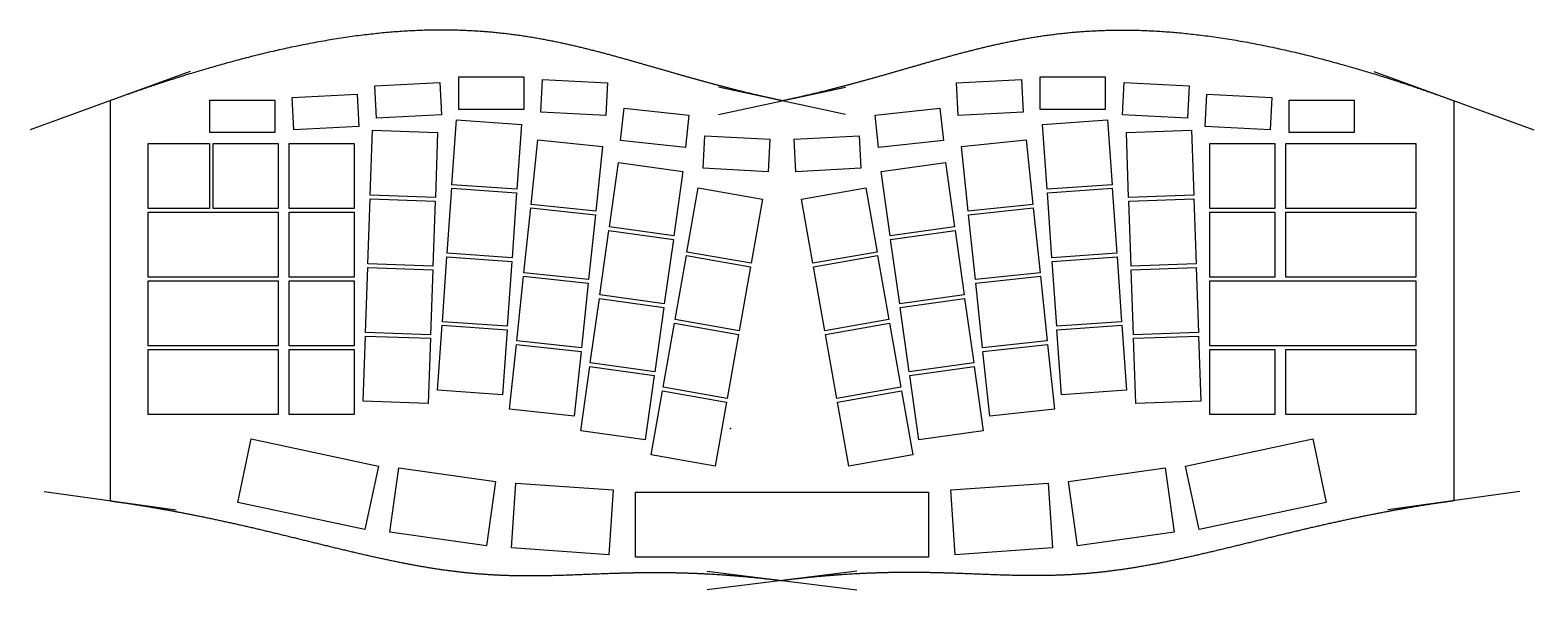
# Model space of a CAD drawing. Header units: millimetres. Extents: x -194 to 222, y -45 to 110.
import ezdxf

# ---------------------------------------------------------------- set-up
doc = ezdxf.new("R2010")
doc.units = ezdxf.units.MM
doc.header["$MEASUREMENT"] = 0
doc.layers.add('Main Design v6_base', color=7, linetype='Continuous')
doc.layers.add('Main Design v6_keyboard', color=7, linetype='Continuous')

msp = doc.modelspace()

# ---------------------------------------------------------------- linework, layer by layer
at = {"layer": 'Main Design v6_base'}
for p, q in [((-149.47, 98.76), (-193.75, 82.6)), ((177.97, 98.76), (222.25, 82.6)), ((-3.34, 86.91), (31.84, 94.46)), ((31.84, 86.91), (-3.34, 94.46)), ((-171.61, 90.68), (-171.61, -20)), ((200.11, 90.68), (200.11, -20)), ((-161.1, 60.86), (-161.1, 78.86)), ((189.6, 78.86), (189.6, 60.86)), ((-189.86, -17.47), (-153.36, -22.53)), ((218.36, -17.47), (181.86, -22.53)), ((34.93, -39.48), (-6.43, -44.65)), ((-6.43, -39.48), (34.93, -44.65))]:
    msp.add_line(p, q, dxfattribs=at)
for points in [[(14.25, 90.68), (12.52, 91.05), (9.04, 91.82), (3.76, 93.06), (-3.43, 94.88), (-12.65, 97.43), (-22.15, 100.19), (-32, 103.04), (-42.32, 105.76), (-53.23, 108.08), (-64.87, 109.74), (-77.36, 110.48), (-90.76, 110.14), (-105.1, 108.63), (-120.35, 105.94), (-136.5, 102.08), (-150.12, 98.08), (-160.72, 94.58), (-167.95, 92.02), (-171.61, 90.68)], [(14.25, 90.68), (15.98, 91.05), (19.46, 91.82), (24.74, 93.06), (31.93, 94.88), (41.15, 97.43), (50.65, 100.19), (60.5, 103.04), (70.82, 105.76), (81.73, 108.08), (93.37, 109.74), (105.86, 110.48), (119.26, 110.14), (133.6, 108.63), (148.85, 105.94), (165, 102.08), (178.62, 98.08), (189.22, 94.58), (196.45, 92.02), (200.11, 90.68)], [(-171.61, -20), (-169.75, -20.26), (-166.04, -20.8), (-160.41, -21.68), (-152.84, -23.02), (-143.23, -24.94), (-133.5, -27.1), (-123.67, -29.45), (-113.79, -31.9), (-103.93, -34.31), (-94.18, -36.52), (-84.63, -38.37), (-75.35, -39.73), (-66.36, -40.52), (-57.63, -40.79), (-49.08, -40.67), (-40.58, -40.34), (-32.03, -39.98), (-23.31, -39.77), (-14.35, -39.82), (-5.13, -40.19), (2.48, -40.77), (8.31, -41.35), (12.26, -41.82), (14.25, -42.07)], [(200.11, -20), (198.25, -20.26), (194.54, -20.8), (188.91, -21.68), (181.34, -23.02), (171.73, -24.94), (162, -27.1), (152.17, -29.45), (142.29, -31.9), (132.43, -34.31), (122.68, -36.52), (113.13, -38.37), (103.85, -39.73), (94.86, -40.52), (86.13, -40.79), (77.58, -40.67), (69.08, -40.34), (60.53, -39.98), (51.81, -39.77), (42.85, -39.82), (33.63, -40.19), (26.02, -40.77), (20.19, -41.35), (16.24, -41.82), (14.25, -42.07)]]:
    msp.add_open_spline(points, degree=5, dxfattribs=at)
msp.add_point((0, 0), dxfattribs=at)
at = {"layer": 'Main Design v6_keyboard'}
for p, q in [((-98.4, 94.79), (-80.42, 95.74)), ((-80.42, 95.74), (-79.95, 86.75)), ((-75.17, 97.27), (-57.17, 97.27)), ((-75.17, 88.27), (-75.17, 97.27)), ((-57.17, 97.27), (-57.17, 88.27)), ((-52.43, 87.54), (-51.96, 96.53)), ((-51.96, 96.53), (-33.98, 95.59)), ((62.48, 95.59), (80.46, 96.53)), ((80.46, 96.53), (80.93, 87.54)), ((85.67, 88.27), (85.67, 97.27)), ((85.67, 97.27), (103.67, 97.27)), ((103.67, 97.27), (103.67, 88.27)), ((108.45, 86.75), (108.92, 95.74)), ((108.92, 95.74), (126.9, 94.79)), ((-121.26, 91.59), (-103.28, 92.53)), ((-120.79, 82.6), (-121.26, 91.59)), ((-103.28, 92.53), (-102.81, 83.55)), ((-97.92, 85.81), (-98.4, 94.79)), ((-33.98, 95.59), (-34.45, 86.6)), ((62.95, 86.6), (62.48, 95.59)), ((126.9, 94.79), (126.42, 85.81)), ((131.31, 83.55), (131.78, 92.53)), ((131.78, 92.53), (149.76, 91.59)), ((149.76, 91.59), (149.29, 82.6)), ((-144, 90.87), (-126, 90.87)), ((-144, 81.87), (-144, 90.87)), ((-126, 90.87), (-126, 81.87)), ((-57.17, 88.27), (-75.17, 88.27)), ((-34.45, 86.6), (-52.43, 87.54)), ((-30.38, 79.66), (-29.44, 88.61)), ((-29.44, 88.61), (-11.54, 86.73)), ((40.04, 86.73), (57.94, 88.61)), ((57.94, 88.61), (58.88, 79.66)), ((80.93, 87.54), (62.95, 86.6)), ((103.67, 88.27), (85.67, 88.27)), ((154.5, 90.87), (172.5, 90.87)), ((154.5, 81.87), (154.5, 90.87)), ((172.5, 90.87), (172.5, 81.87)), ((-102.81, 83.55), (-120.79, 82.6)), ((-79.95, 86.75), (-97.92, 85.81)), ((-77.04, 67.45), (-75.78, 85.41)), ((-75.78, 85.41), (-57.83, 84.15)), ((-57.83, 84.15), (-59.08, 66.2)), ((-11.54, 86.73), (-12.48, 77.78)), ((40.98, 77.78), (40.04, 86.73)), ((86.33, 84.15), (104.28, 85.41)), ((87.58, 66.2), (86.33, 84.15)), ((104.28, 85.41), (105.54, 67.45)), ((126.42, 85.81), (108.45, 86.75)), ((149.29, 82.6), (131.31, 83.55)), ((-126, 81.87), (-144, 81.87)), ((-99.63, 64.55), (-99, 82.54)), ((-99, 82.54), (-81.01, 81.91)), ((-81.01, 81.91), (-81.64, 63.92)), ((-55.16, 62), (-53.28, 79.9)), ((-53.28, 79.9), (-35.37, 78.02)), ((-12.48, 77.78), (-30.38, 79.66)), ((-7.53, 71.98), (-7.05, 80.96)), ((-7.05, 80.96), (10.92, 80.02)), ((10.92, 80.02), (10.45, 71.04)), ((17.58, 80.02), (35.55, 80.96)), ((18.05, 71.04), (17.58, 80.02)), ((35.55, 80.96), (36.03, 71.98)), ((58.88, 79.66), (40.98, 77.78)), ((63.87, 78.02), (81.78, 79.9)), ((81.78, 79.9), (83.66, 62)), ((109.51, 81.91), (127.5, 82.54)), ((110.14, 63.92), (109.51, 81.91)), ((127.5, 82.54), (128.13, 64.55)), ((172.5, 81.87), (154.5, 81.87)), ((-161.1, 78.86), (-144.1, 78.86)), ((-161.1, 60.86), (-161.1, 78.86)), ((-144.1, 78.86), (-144.1, 60.86)), ((-143.1, 78.86), (-125.1, 78.86)), ((-143.1, 60.86), (-143.1, 78.86)), ((-125.1, 78.86), (-125.1, 60.86)), ((-122.1, 78.86), (-104.1, 78.86)), ((-122.1, 60.86), (-122.1, 78.86)), ((-104.1, 78.86), (-104.1, 60.86)), ((-35.37, 78.02), (-37.26, 60.12)), ((65.76, 60.12), (63.87, 78.02)), ((132.6, 78.86), (150.6, 78.86)), ((132.6, 60.86), (132.6, 78.86)), ((150.6, 78.86), (150.6, 60.86)), ((153.6, 78.86), (189.6, 78.86)), ((153.6, 60.86), (153.6, 78.86)), ((189.6, 78.86), (189.6, 60.86)), ((-33.48, 55.79), (-30.97, 73.62)), ((-30.97, 73.62), (-13.15, 71.11)), ((-13.15, 71.11), (-15.65, 53.29)), ((10.45, 71.04), (-7.53, 71.98)), ((36.03, 71.98), (18.05, 71.04)), ((41.65, 71.11), (59.47, 73.62)), ((44.15, 53.29), (41.65, 71.11)), ((59.47, 73.62), (61.98, 55.79)), ((-59.08, 66.2), (-77.04, 67.45)), ((-12.03, 48.83), (-8.9, 66.56)), ((-8.9, 66.56), (8.82, 63.43)), ((19.68, 63.43), (37.4, 66.56)), ((37.4, 66.56), (40.53, 48.83)), ((105.54, 67.45), (87.58, 66.2)), ((-100.29, 45.56), (-99.66, 63.55)), ((-99.66, 63.55), (-81.68, 62.92)), ((-81.64, 63.92), (-99.63, 64.55)), ((-81.68, 62.92), (-82.3, 44.93)), ((-78.36, 48.5), (-77.11, 66.45)), ((-77.11, 66.45), (-59.15, 65.2)), ((-59.15, 65.2), (-60.41, 47.24)), ((8.82, 63.43), (5.7, 45.71)), ((22.8, 45.71), (19.68, 63.43)), ((87.65, 65.2), (105.61, 66.45)), ((88.91, 47.24), (87.65, 65.2)), ((105.61, 66.45), (106.86, 48.5)), ((128.13, 64.55), (110.14, 63.92)), ((110.18, 62.92), (128.16, 63.55)), ((110.8, 44.93), (110.18, 62.92)), ((128.16, 63.55), (128.79, 45.56)), ((-144.1, 60.86), (-161.1, 60.86)), ((-161.1, 59.86), (-125.1, 59.86)), ((-161.1, 41.86), (-161.1, 59.86)), ((-125.1, 60.86), (-143.1, 60.86)), ((-125.1, 59.86), (-125.1, 41.86)), ((-104.1, 60.86), (-122.1, 60.86)), ((-122.1, 41.86), (-122.1, 59.86)), ((-122.1, 59.86), (-104.1, 59.86)), ((-104.1, 59.86), (-104.1, 41.86)), ((-57.14, 43.11), (-55.26, 61.01)), ((-55.26, 61.01), (-37.36, 59.13)), ((-37.26, 60.12), (-55.16, 62)), ((-37.36, 59.13), (-39.24, 41.23)), ((83.66, 62), (65.76, 60.12)), ((65.86, 59.13), (83.76, 61.01)), ((67.74, 41.23), (65.86, 59.13)), ((83.76, 61.01), (85.64, 43.11)), ((150.6, 60.86), (132.6, 60.86)), ((132.6, 41.86), (132.6, 59.86)), ((132.6, 59.86), (150.6, 59.86)), ((150.6, 59.86), (150.6, 41.86)), ((189.6, 60.86), (153.6, 60.86)), ((153.6, 41.86), (153.6, 59.86)), ((153.6, 59.86), (189.6, 59.86)), ((189.6, 59.86), (189.6, 41.86)), ((-36.12, 36.98), (-33.62, 54.8)), ((-33.62, 54.8), (-15.79, 52.3)), ((-15.65, 53.29), (-33.48, 55.79)), ((61.98, 55.79), (44.15, 53.29)), ((44.29, 52.3), (62.12, 54.8)), ((62.12, 54.8), (64.62, 36.98)), ((-15.79, 52.3), (-18.3, 34.47)), ((46.8, 34.47), (44.29, 52.3)), ((-79.69, 29.54), (-78.43, 47.5)), ((-78.43, 47.5), (-60.48, 46.24)), ((-60.41, 47.24), (-78.36, 48.5)), ((-60.48, 46.24), (-61.73, 28.29)), ((-15.33, 30.12), (-12.2, 47.85)), ((-12.2, 47.85), (5.52, 44.72)), ((5.7, 45.71), (-12.03, 48.83)), ((40.53, 48.83), (22.8, 45.71)), ((22.98, 44.72), (40.7, 47.85)), ((40.7, 47.85), (43.83, 30.12)), ((106.86, 48.5), (88.91, 47.24)), ((88.98, 46.24), (106.93, 47.5)), ((90.23, 28.29), (88.98, 46.24)), ((106.93, 47.5), (108.19, 29.54)), ((-125.1, 41.86), (-161.1, 41.86)), ((-104.1, 41.86), (-122.1, 41.86)), ((-100.96, 26.57), (-100.33, 44.56)), ((-100.33, 44.56), (-82.34, 43.94)), ((-82.3, 44.93), (-100.29, 45.56)), ((-82.34, 43.94), (-82.97, 25.95)), ((-59.13, 24.21), (-57.25, 42.11)), ((-57.25, 42.11), (-39.35, 40.23)), ((-39.24, 41.23), (-57.14, 43.11)), ((5.52, 44.72), (2.4, 27)), ((26.1, 27), (22.98, 44.72)), ((85.64, 43.11), (67.74, 41.23)), ((67.85, 40.23), (85.75, 42.11)), ((85.75, 42.11), (87.63, 24.21)), ((128.79, 45.56), (110.8, 44.93)), ((110.84, 43.94), (128.83, 44.56)), ((111.47, 25.95), (110.84, 43.94)), ((128.83, 44.56), (129.46, 26.57)), ((150.6, 41.86), (132.6, 41.86)), ((189.6, 41.86), (153.6, 41.86)), ((-161.1, 40.86), (-125.1, 40.86)), ((-161.1, 22.86), (-161.1, 40.86)), ((-125.1, 40.86), (-125.1, 22.86)), ((-122.1, 22.86), (-122.1, 40.86)), ((-122.1, 40.86), (-104.1, 40.86)), ((-104.1, 40.86), (-104.1, 22.86)), ((-39.35, 40.23), (-41.23, 22.33)), ((69.73, 22.33), (67.85, 40.23)), ((132.6, 40.86), (189.6, 40.86)), ((132.6, 22.86), (132.6, 40.86)), ((189.6, 40.86), (189.6, 22.86)), ((-38.77, 18.16), (-36.26, 35.99)), ((-36.26, 35.99), (-18.44, 33.48)), ((-18.3, 34.47), (-36.12, 36.98)), ((-18.44, 33.48), (-20.94, 15.66)), ((64.62, 36.98), (46.8, 34.47)), ((46.94, 33.48), (64.76, 35.99)), ((49.44, 15.66), (46.94, 33.48)), ((64.76, 35.99), (67.27, 18.16)), ((-61.73, 28.29), (-79.69, 29.54)), ((-18.63, 11.41), (-15.5, 29.14)), ((-15.5, 29.14), (2.23, 26.01)), ((2.4, 27), (-15.33, 30.12)), ((43.83, 30.12), (26.1, 27)), ((26.27, 26.01), (44, 29.14)), ((44, 29.14), (47.13, 11.41)), ((108.19, 29.54), (90.23, 28.29)), ((-101.62, 7.59), (-100.99, 25.57)), ((-100.99, 25.57), (-83, 24.95)), ((-82.97, 25.95), (-100.96, 26.57)), ((-81.02, 10.59), (-79.76, 28.55)), ((-79.76, 28.55), (-61.8, 27.29)), ((-61.8, 27.29), (-63.06, 9.33)), ((2.23, 26.01), (-0.9, 8.29)), ((29.4, 8.29), (26.27, 26.01)), ((90.3, 27.29), (108.26, 28.55)), ((91.56, 9.33), (90.3, 27.29)), ((108.26, 28.55), (109.52, 10.59)), ((129.46, 26.57), (111.47, 25.95)), ((111.5, 24.95), (129.49, 25.57)), ((129.49, 25.57), (130.12, 7.59)), ((-125.1, 22.86), (-161.1, 22.86)), ((-161.1, 21.86), (-125.1, 21.86)), ((-161.1, 3.86), (-161.1, 21.86)), ((-125.1, 21.86), (-125.1, 3.86)), ((-104.1, 22.86), (-122.1, 22.86)), ((-122.1, 21.86), (-104.1, 21.86)), ((-122.1, 3.86), (-122.1, 21.86)), ((-104.1, 21.86), (-104.1, 3.86)), ((-83, 24.95), (-83.63, 6.96)), ((-61.11, 5.32), (-59.23, 23.22)), ((-59.23, 23.22), (-41.33, 21.34)), ((-41.23, 22.33), (-59.13, 24.21)), ((-41.33, 21.34), (-43.21, 3.43)), ((87.63, 24.21), (69.73, 22.33)), ((69.83, 21.34), (87.73, 23.22)), ((71.71, 3.43), (69.83, 21.34)), ((87.73, 23.22), (89.61, 5.32)), ((112.13, 6.96), (111.5, 24.95)), ((189.6, 22.86), (132.6, 22.86)), ((132.6, 3.86), (132.6, 21.86)), ((132.6, 21.86), (150.6, 21.86)), ((150.6, 21.86), (150.6, 3.86)), ((153.6, 21.86), (189.6, 21.86)), ((153.6, 3.86), (153.6, 21.86)), ((189.6, 21.86), (189.6, 3.86)), ((-41.41, -0.65), (-38.91, 17.17)), ((-38.91, 17.17), (-21.08, 14.67)), ((-20.94, 15.66), (-38.77, 18.16)), ((67.27, 18.16), (49.44, 15.66)), ((49.58, 14.67), (67.41, 17.17)), ((67.41, 17.17), (69.91, -0.65)), ((-21.08, 14.67), (-23.59, -3.16)), ((52.09, -3.16), (49.58, 14.67)), ((-63.06, 9.33), (-81.02, 10.59)), ((-21.93, -7.3), (-18.8, 10.43)), ((-18.8, 10.43), (-1.07, 7.3)), ((-0.9, 8.29), (-18.63, 11.41)), ((47.13, 11.41), (29.4, 8.29)), ((29.57, 7.3), (47.3, 10.43)), ((47.3, 10.43), (50.43, -7.3)), ((109.52, 10.59), (91.56, 9.33)), ((-83.63, 6.96), (-101.62, 7.59)), ((-43.21, 3.43), (-61.11, 5.32)), ((-1.07, 7.3), (-4.2, -10.43)), ((32.7, -10.43), (29.57, 7.3)), ((89.61, 5.32), (71.71, 3.43)), ((130.12, 7.59), (112.13, 6.96)), ((-125.1, 3.86), (-161.1, 3.86)), ((-104.1, 3.86), (-122.1, 3.86)), ((150.6, 3.86), (132.6, 3.86)), ((189.6, 3.86), (153.6, 3.86)), ((-136.32, -20.5), (-132.58, -2.89)), ((-132.58, -2.89), (-97.36, -10.38)), ((-23.59, -3.16), (-41.41, -0.65)), ((69.91, -0.65), (52.09, -3.16)), ((125.86, -10.38), (161.08, -2.89)), ((161.08, -2.89), (164.82, -20.5)), ((-4.2, -10.43), (-21.93, -7.3)), ((50.43, -7.3), (32.7, -10.43)), ((-97.36, -10.38), (-101.11, -27.98)), ((-94.22, -28.72), (-91.72, -10.89)), ((-91.72, -10.89), (-64.98, -14.65)), ((93.48, -14.65), (120.22, -10.89)), ((120.22, -10.89), (122.72, -28.72)), ((129.61, -27.98), (125.86, -10.38)), ((-64.98, -14.65), (-67.48, -32.47)), ((-60.59, -33.04), (-59.34, -15.08)), ((-59.34, -15.08), (-32.41, -16.96)), ((60.91, -16.96), (87.84, -15.08)), ((87.84, -15.08), (89.09, -33.04)), ((95.98, -32.47), (93.48, -14.65)), ((-101.11, -27.98), (-136.32, -20.5)), ((-32.41, -16.96), (-33.66, -34.92)), ((-26.25, -17.62), (54.75, -17.62)), ((-26.25, -35.62), (-26.25, -17.62)), ((54.75, -17.62), (54.75, -35.62)), ((62.16, -34.92), (60.91, -16.96)), ((164.82, -20.5), (129.61, -27.98)), ((-67.48, -32.47), (-94.22, -28.72)), ((122.72, -28.72), (95.98, -32.47)), ((-33.66, -34.92), (-60.59, -33.04)), ((89.09, -33.04), (62.16, -34.92)), ((54.75, -35.62), (-26.25, -35.62))]:
    msp.add_line(p, q, dxfattribs=at)
msp.add_point((0, 0), dxfattribs=at)

doc.saveas('drawing.dxf')
